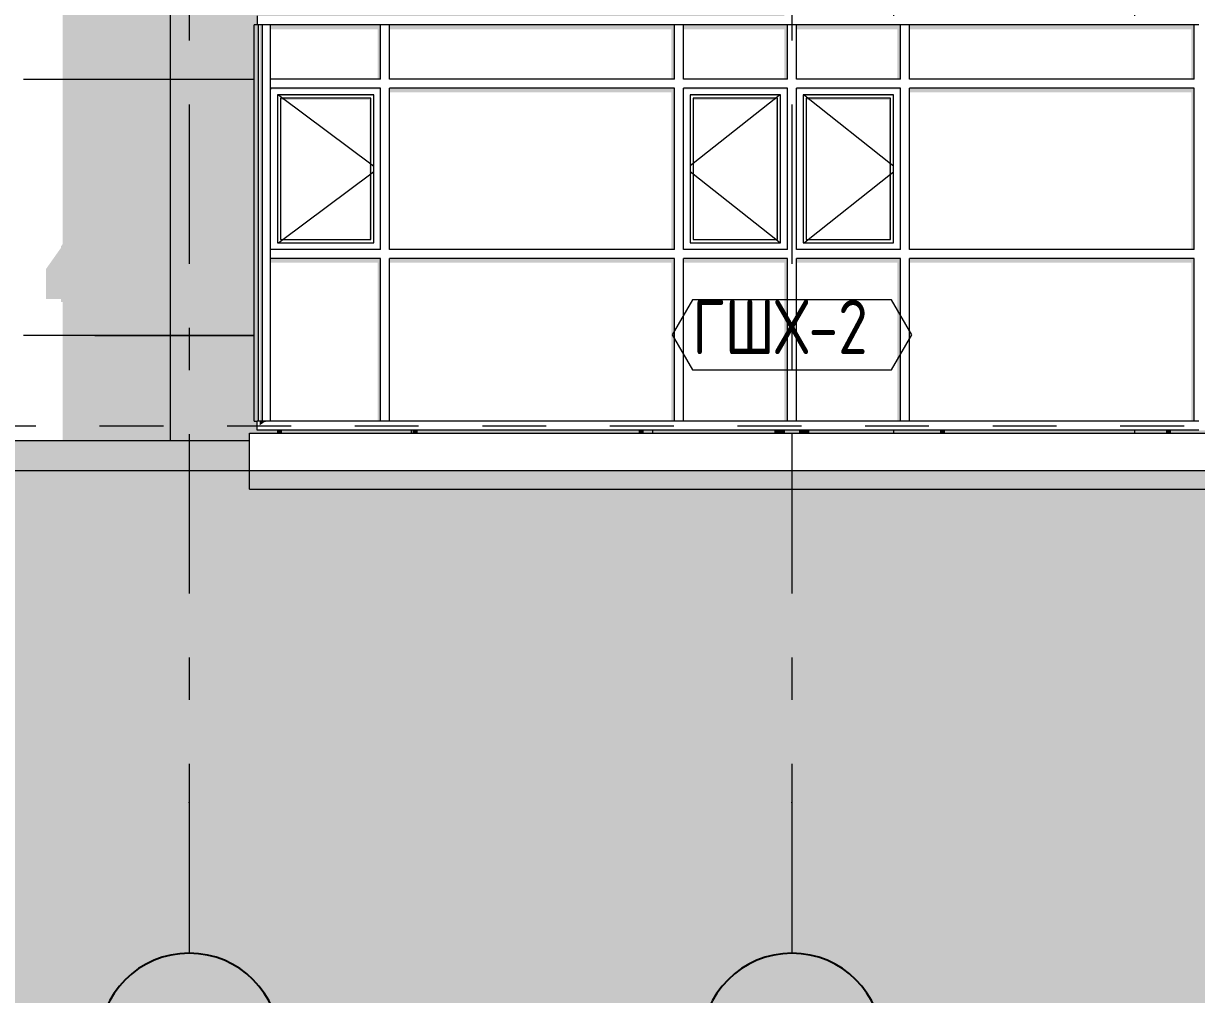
# Model space of a CAD drawing. Header units: millimetres. Extents: x 18162 to 7085488, y 72188 to 247925.
# Drawn here: x 4828340 to 4836125, y 79063 to 85506 of the extents above; entities that cross this region are included whole.
import ezdxf
from ezdxf.enums import TextEntityAlignment as Align

# ---------------------------------------------------------------- set-up
doc = ezdxf.new("R2010")
doc.units = ezdxf.units.MM
doc.header["$MEASUREMENT"] = 0
doc.linetypes.add('Dashed', pattern=[423.333333, 211.666667, -211.666667])
doc.linetypes.add('Double Dashed', pattern=[1093.611073, 529.166651, -211.666656, 141.111112, -211.666656])
for name, color, linetype in [('Drawing & Figure', 7, 'Continuous'), ('Finish - Wall', 7, 'Continuous'), ('Interior - Stair & Railing', 7, 'Continuous'), ('Structural - Bearing', 7, 'Continuous'), ('Structural - Grid', 7, 'Continuous')]:
    doc.layers.add(name, color=color, linetype=linetype)
doc.styles.add('GENERATED_STYLE_3', font='', dxfattribs={"width": 0.8})
doc.styles.get('GENERATED_STYLE_3').set_extended_font_data('ISOCPEUR MON')
doc.dimstyles.new('GENERATED_STYLE__15', dxfattribs={"dimtxt": 440.00001, "dimasz": 228, "dimexe": 0.18, "dimexo": 150, "dimgap": 0, "dimtad": 1, "dimdec": 0, "dimzin": 0, "dimdsep": 46, "dimtxsty": 'GENERATED_STYLE_3', "dimblk": 'ARROWHEAD_2', "dimblk1": 'ARROWHEAD_2', "dimblk2": 'ARROWHEAD_2', "dimcen": 0.09, "dimclrd": 13, "dimclre": 13, "dimclrt": 13, "dimadec": 0, "dimazin": 0, "dimtfac": 1, "dimtdec": 4, "dimtmove": 0, "dimatfit": 3, "dimfxl": 1, "dimtolj": 1, "dimtzin": 0, "dimarcsym": 0})

# ---------------------------------------------------------------- blocks, each defined once
blk = doc.blocks.new('*X2035', base_point=(4860813, 82836.7))
at = {"layer": 'Structural - Bearing', "color": 8, "linetype": 'Continuous', "lineweight": 13}
for p, q in [((4829313, 85736.7), (4829313, 83436.7)), ((4828339.5, 85136.7), (4828813, 85136.7)), ((4828813, 85136.7), (4829313, 85136.7)), ((4829313, 85136.7), (4829870, 85136.7)), ((4828813, 83436.7), (4828339.5, 83436.7)), ((4829313, 83436.7), (4828813, 83436.7)), ((4828813, 83436.7), (4829313, 83436.7)), ((4829313, 83436.7), (4829870, 83436.7)), ((4829313, 83436.7), (4829313, 82836.7)), ((4829870, 83436.7), (4829313, 83436.7)), ((4829313, 82836.7), (4829313, 82736.7))]:
    blk.add_line(p, q, dxfattribs=at)
blk = doc.blocks.new('*X2042', base_point=(4860813, 82836.7))
at = {"layer": 'Structural - Bearing', "color": 8, "linetype": 'Continuous', "lineweight": 13}
blk.add_line((4830913, 82806.7), (4830913, 82786.7), dxfattribs=at)
blk = doc.blocks.new('*X2044', base_point=(4860813, 82836.7))
at = {"layer": 'Structural - Bearing', "color": 8, "linetype": 'Continuous', "lineweight": 13}
blk.add_line((4832513, 82806.7), (4832513, 82786.7), dxfattribs=at)
blk = doc.blocks.new('*X2047', base_point=(4860813, 82836.7))
at = {"layer": 'Structural - Bearing', "color": 8, "linetype": 'Continuous', "lineweight": 13}
for p, q in [((4837313, 85736.7), (4837313, 83436.7)), ((4838913, 85736.7), (4838913, 85136.7)), ((4834113, 85586.7), (4834113, 85556.7)), ((4835713, 85586.7), (4835713, 85556.7)), ((4837009, 85136.7), (4837313, 85136.7)), ((4837313, 85136.7), (4837639.5, 85136.7)), ((4839239.5, 85136.7), (4840013, 85136.7)), ((4840013, 85136.7), (4840289.5, 85136.7)), ((4837313, 83436.7), (4837009, 83436.7)), ((4837009, 83436.7), (4837313, 83436.7)), ((4837313, 83436.7), (4837639.5, 83436.7)), ((4837313, 83436.7), (4837313, 82836.7)), ((4837639.5, 83436.7), (4837313, 83436.7)), ((4838913, 83436.7), (4840013, 83436.7)), ((4838913, 83436.7), (4838913, 82836.7)), ((4840013, 83436.7), (4839239.5, 83436.7)), ((4840289.5, 83436.7), (4840013, 83436.7)), ((4840013, 83436.7), (4840289.5, 83436.7)), ((4837313, 82836.7), (4837313, 82736.7)), ((4838913, 82836.7), (4838913, 82736.7))]:
    blk.add_line(p, q, dxfattribs=at)
blk = doc.blocks.new('*X2048', base_point=(4860813, 82836.7))
at = {"layer": 'Structural - Bearing', "color": 8, "linetype": 'Continuous', "lineweight": 13}
blk.add_line((4834113, 82806.7), (4834113, 82786.7), dxfattribs=at)
blk = doc.blocks.new('*X2049', base_point=(4860813, 82836.7))
at = {"layer": 'Structural - Bearing', "color": 8, "linetype": 'Continuous', "lineweight": 13}
blk.add_line((4835713, 82806.7), (4835713, 82786.7), dxfattribs=at)
blk = doc.blocks.new('*D2094', base_point=(4860813, 82836.7))
at = {"color": 12, "linetype": 'Continuous', "lineweight": 35}
for p, q in [((4844730.9, 133200.1), (4844430.9, 133373.3)), ((4844430.9, 82823.3), (4844730.9, 82650.1))]:
    blk.add_line(p, q, dxfattribs=at)
at = {"color": 13, "linetype": 'Continuous', "lineweight": 13}
for p, q in [((4844580.9, 133286.7), (4844580.9, 133433.4)), ((4844805.9, 133286.7), (4829939.5, 133286.7)), ((4844580.9, 82736.7), (4844580.9, 133286.7))]:
    blk.add_line(p, q, dxfattribs=at)
at = {"color": 13, "lineweight": 13, "insert": (4844708.4, 107335.5), "char_height": 440, "attachment_point": 7, "rotation": 90, "style": 'GENERATED_STYLE_3'}
blk.add_mtext('\\A1;{\\pql;\\fISOCPEUR MON|b0|i0|c0|p0;\\W0.800000;50,550}', dxfattribs=at)
blk = doc.blocks.new('ARROWHEAD_2')
at = {"color": 0, "linetype": 'Continuous', "lineweight": 0}
for p, q in [((-0.378, -0.655), (0.378, 0.655)), ((0, 0), (-1, 0))]:
    blk.add_line(p, q, dxfattribs=at)
blk = doc.blocks.new('Label_79_3', base_point=(4833439.5, 83206.7))
at = {"color": 13, "linetype": 'Continuous', "lineweight": 13, "flags": 128}
blk.add_lwpolyline([(4832644.4, 83440.9), (4832778.5, 83208.7), (4834100.6, 83208.7), (4834234.7, 83440.9), (4834100.6, 83673.2), (4832778.5, 83673.2)], close=True, dxfattribs=at)
at = {"color": 13, "lineweight": 13, "insert": (4832778.5, 83672.5), "char_height": 360, "attachment_point": 1, "style": 'GENERATED_STYLE_3'}
blk.add_mtext('\\A1;{\\pql;\\pt0,253000;\\fISOCPEUR MON|b0|i0|c0|p0;\\W0.800000;ГШХ-2\\fISOCPEUR MON|b0|i0|c0|p0;\\W0.800000;\\A1{\\H.66x;\\S^  ;}\\fISOCPEUR MON|b0|i0|c0|p0;\\W0.800000;\\fISOCPEUR MON|b0|i0|c0|p0;\\W0.800000;\\A1{\\H.66x;\\S^  ;}\\fISOCPEUR MON|b0|i0|c0|p0;\\W0.800000; \\fISOCPEUR MON|b0|i0|c0|p0;\\W0.800000;\\fISOCPEUR MON|b0|i0|c0|p0;\\W0.800000;\\fISOCPEUR MON|b0|i0|c0|p0;\\W0.800000;\\fISOCPEUR MON|b0|i0|c0|p0;\\W0.800000;\\fISOCPEUR MON|b0|i0|c0|p0;\\W0.800000;\\fISOCPEUR MON|b0|i0|c0|p0;\\W0.800000;\\fISOCPEUR MON|b0|i0|c0|p0;\\W0.800000;\\fISOCPEUR MON|b0|i0|c0|p0;\\W0.800000;\\fISOCPEUR MON|b0|i0|c0|p0;\\W0.800000;\\fISOCPEUR MON|b0|i0|c0|p0;\\W0.800000;\\fISOCPEUR MON|b0|i0|c0|p0;\\W0.800000;\\fISOCPEUR MON|b0|i0|c0|p0;\\W0.800000;\\fISOCPEUR MON|b0|i0|c0|p0;\\W0.800000;\\fISOCPEUR MON|b0|i0|c0|p0;\\W0.800000;\\fISOCPEUR MON|b0|i0|c0|p0;\\W0.800000;\\fISOCPEUR MON|b0|i0|c0|p0;\\W0.800000;\\fISOCPEUR MON|b0|i0|c0|p0;\\W0.800000;\\fISOCPEUR MON|b0|i0|c0|p0;\\W0.800000;\\fISOCPEUR MON|b0|i0|c0|p0;\\W0.800000;\\fISOCPEUR MON|b0|i0|c0|p0;\\W0.800000;\\fISOCPEUR MON|b0|i0|c0|p0;\\W0.800000;\\fISOCPEUR MON|b0|i0|c0|p0;\\W0.800000;\\fISOCPEUR MON|b0|i0|c0|p0;\\W0.800000;\\fISOCPEUR MON|b0|i0|c0|p0;\\W0.800000;\\fISOCPEUR MON|b0|i0|c0|p0;\\W0.800000;\\fISOCPEUR MON|b0|i0|c0|p0;\\W0.800000;\\fISOCPEUR MON|b0|i0|c0|p0;\\W0.800000;\\fISOCPEUR MON|b0|i0|c0|p0;\\W0.800000;\\fISOCPEUR MON|b0|i0|c0|p0;\\W0.800000;\\fISOCPEUR MON|b0|i0|c0|p0;\\W0.800000;\\fISOCPEUR MON|b0|i0|c0|p0;\\W0.800000;\\fISOCPEUR MON|b0|i0|c0|p0;\\W0.800000;\\fISOCPEUR MON|b0|i0|c0|p0;\\W0.800000;\\fISOCPEUR MON|b0|i0|c0|p0;\\W0.800000;\\fISOCPEUR MON|b0|i0|c0|p0;\\W0.800000;\\fISOCPEUR MON|b0|i0|c0|p0;\\W0.800000;\\fISOCPEUR MON|b0|i0|c0|p0;\\W0.800000;\\fISOCPEUR MON|b0|i0|c0|p0;\\W0.800000;\\fISOCPEUR MON|b0|i0|c0|p0;\\W0.800000;\\fISOCPEUR MON|b0|i0|c0|p0;\\W0.800000;\\fISOCPEUR MON|b0|i0|c0|p0;\\W0.800000;\\fISOCPEUR MON|b0|i0|c0|p0;\\W0.800000;\\fISOCPEUR MON|b0|i0|c0|p0;\\W0.800000;}', dxfattribs=at)
blk = doc.blocks.new('Standard grid marker[371]_3', base_point=(4829439.5, 142836.7))
at = {"layer": 'Structural - Grid', "color": 13, "linetype": 'Double Dashed', "lineweight": 13, "ltscale": 2}
for p, q in [((4829439.5, 141836.7), (4829439.5, 80336.7)), ((4829439.5, 80336.7), (4829439.5, 79336.7))]:
    blk.add_line(p, q, dxfattribs=at)
at = {"layer": 'Structural - Grid', "color": 13, "linetype": 'Continuous', "lineweight": 25, "flags": 128}
blk.add_lwpolyline([(4829439.5, 78136.7, 1), (4829439.5, 79336.7, 1)], format="xyb", close=True, dxfattribs=at)
at = {"layer": 'Structural - Grid', "color": 13, "linetype": 'Double Dashed', "lineweight": 13, "ltscale": 2}
blk.add_point((4829439.5, 80336.7), dxfattribs=at)
blk.add_point((4829439.5, 80336.7), dxfattribs=at)
at = {"layer": 'Structural - Grid', "color": 13, "lineweight": 13, "style": 'GENERATED_STYLE_3'}
blk.add_attdef('AC_MarkerText_1', text='', height=500, rotation=360, dxfattribs=at).set_placement((4829439.5, 78986.7), align=Align.TOP_CENTER)
blk = doc.blocks.new('Standard grid marker[372]_3', base_point=(4833439.5, 142836.7))
at = {"layer": 'Structural - Grid', "color": 13, "linetype": 'Double Dashed', "lineweight": 13, "ltscale": 2}
for p, q in [((4833439.5, 141836.7), (4833439.5, 80336.7)), ((4833439.5, 80336.7), (4833439.5, 79336.7))]:
    blk.add_line(p, q, dxfattribs=at)
at = {"layer": 'Structural - Grid', "color": 13, "linetype": 'Continuous', "lineweight": 25, "flags": 128}
blk.add_lwpolyline([(4833439.5, 78136.7, 1), (4833439.5, 79336.7, 1)], format="xyb", close=True, dxfattribs=at)
at = {"layer": 'Structural - Grid', "color": 13, "linetype": 'Double Dashed', "lineweight": 13, "ltscale": 2}
blk.add_point((4833439.5, 80336.7), dxfattribs=at)
blk.add_point((4833439.5, 80336.7), dxfattribs=at)
at = {"layer": 'Structural - Grid', "color": 13, "lineweight": 13, "style": 'GENERATED_STYLE_3'}
blk.add_attdef('AC_MarkerText_1', text='', height=500, rotation=360, dxfattribs=at).set_placement((4833439.5, 78986.7), align=Align.TOP_CENTER)

msp = doc.modelspace()

# ---------------------------------------------------------------- hatches: boundary and pattern name
at = {"layer": 'Drawing & Figure', "linetype": 'Continuous', "lineweight": 0}
msp.add_hatch(color=49, dxfattribs=at).paths.add_polyline_path([(4868351.6, 82536.7), (4787503.3, 82536.7), (4787503.3, 72524.1), (4868351.6, 72524.1)])
at = {"layer": 'Finish - Wall', "linetype": 'Continuous', "lineweight": 0}
for points in [[(4829870, 85106.7), (4829899.5, 85106.7), (4829899.5, 85496.7), (4829870, 85496.7)], [(4829907.1, 85106.7), (4829926.6, 85106.7), (4829926.6, 85496.7), (4829907.1, 85496.7)], [(4829979.5, 85468.4), (4830689.5, 85468.4), (4830689.5, 85136.7), (4830709.5, 85136.7), (4830709.5, 85496.7), (4829979.5, 85496.7)], [(4830769.5, 85468.4), (4832639.5, 85468.4), (4832639.5, 85136.7), (4832659.5, 85136.7), (4832659.5, 85496.7), (4830769.5, 85496.7)], [(4832719.5, 85496.7), (4832719.5, 85468.4), (4833389.5, 85468.4), (4833389.5, 85136.7), (4833409.5, 85136.7), (4833409.5, 85496.7)], [(4833469.5, 85496.7), (4833469.5, 85468.4), (4834139.5, 85468.4), (4834139.5, 85136.7), (4834159.5, 85136.7), (4834159.5, 85496.7)], [(4836109.5, 85496.7), (4834219.5, 85496.7), (4834219.5, 85468.4), (4836089.5, 85468.4), (4836089.5, 85136.7), (4836109.5, 85136.7)], [(4829870, 83976.7), (4829899.5, 83976.7), (4829899.5, 85106.7), (4829870, 85106.7)], [(4829907.1, 83976.7), (4829926.6, 83976.7), (4829926.6, 85106.7), (4829907.1, 85106.7)], [(4829986.6, 85069.6), (4829979.5, 85076.7), (4829979.5, 85069.6)], [(4829979.5, 85076.7), (4829986.6, 85069.6), (4830702.4, 85069.6), (4830709.5, 85076.7)], [(4830024.5, 85031.7), (4830024.5, 85024.6), (4830031.6, 85024.6)], [(4830024.5, 85031.7), (4830031.6, 85024.6), (4830657.4, 85024.6), (4830664.5, 85031.7)], [(4830664.5, 85031.7), (4830657.4, 85024.6), (4830659.5, 85024.6), (4830659.5, 84056.7), (4830664.5, 84051.7)], [(4830702.4, 85069.6), (4830704.5, 85069.6), (4830704.5, 84011.7), (4830709.5, 84006.7), (4830709.5, 85076.7)], [(4830769.5, 85076.7), (4830769.5, 85048.4), (4832639.5, 85048.4), (4832639.5, 84006.7), (4832659.5, 84006.7), (4832659.5, 85076.7)], [(4832726.6, 85069.6), (4832719.5, 85076.7), (4832719.5, 85069.6)], [(4833409.5, 85076.7), (4832719.5, 85076.7), (4832726.6, 85069.6), (4833402.4, 85069.6)], [(4832764.5, 85031.7), (4832764.5, 85024.6), (4832771.6, 85024.6)], [(4832764.5, 85031.7), (4832771.6, 85024.6), (4833357.4, 85024.6), (4833364.5, 85031.7)], [(4833364.5, 85031.7), (4833357.4, 85024.6), (4833359.5, 85024.6), (4833359.5, 84056.7), (4833364.5, 84051.7)], [(4833402.4, 85069.6), (4833404.5, 85069.6), (4833404.5, 84011.7), (4833409.5, 84006.7), (4833409.5, 85076.7)], [(4833476.6, 85069.6), (4833469.5, 85076.7), (4833469.5, 85069.6)], [(4833469.5, 85076.7), (4833476.6, 85069.6), (4834152.4, 85069.6), (4834159.5, 85076.7)], [(4833514.5, 85031.7), (4833514.5, 85024.6), (4833521.6, 85024.6)], [(4834114.5, 85031.7), (4833514.5, 85031.7), (4833521.6, 85024.6), (4834107.4, 85024.6)], [(4834114.5, 85031.7), (4834107.4, 85024.6), (4834109.5, 85024.6), (4834109.5, 84056.7), (4834114.5, 84051.7)], [(4834159.5, 85076.7), (4834152.4, 85069.6), (4834154.5, 85069.6), (4834154.5, 84011.7), (4834159.5, 84006.7)], [(4836109.5, 85076.7), (4834219.5, 85076.7), (4834219.5, 85048.4), (4836089.5, 85048.4), (4836089.5, 84006.7), (4836109.5, 84006.7)], [(4830644.5, 85011.7), (4830044.5, 85011.7), (4830044.5, 84997.5), (4830634.5, 84997.5), (4830634.5, 84071.7), (4830644.5, 84071.7)], [(4833344.5, 85011.7), (4832784.5, 85011.7), (4832784.5, 84997.5), (4833334.5, 84997.5), (4833334.5, 84071.7), (4833344.5, 84071.7)], [(4834094.5, 85011.7), (4833534.5, 85011.7), (4833534.5, 84997.5), (4834084.5, 84997.5), (4834084.5, 84071.7), (4834094.5, 84071.7)], [(4830659.5, 84051.7), (4830664.5, 84051.7), (4830659.5, 84056.7)], [(4830704.5, 84006.7), (4830709.5, 84006.7), (4830704.5, 84011.7)], [(4833359.5, 84051.7), (4833364.5, 84051.7), (4833359.5, 84056.7)], [(4833404.5, 84006.7), (4833409.5, 84006.7), (4833404.5, 84011.7)], [(4834109.5, 84051.7), (4834114.5, 84051.7), (4834109.5, 84056.7)], [(4834159.5, 84006.7), (4834154.5, 84011.7), (4834154.5, 84006.7)], [(4829870, 83976.7), (4829870, 82866.7), (4829899.5, 82866.7), (4829899.5, 83976.7)], [(4829907.1, 83976.7), (4829907.1, 82866.7), (4829926.6, 82866.7), (4829926.6, 83976.7)], [(4829979.5, 83918.4), (4830689.5, 83918.4), (4830689.5, 82866.7), (4830709.5, 82866.7), (4830709.5, 83946.7), (4829979.5, 83946.7)], [(4830769.5, 83918.4), (4832639.5, 83918.4), (4832639.5, 82866.7), (4832659.5, 82866.7), (4832659.5, 83946.7), (4830769.5, 83946.7)], [(4832719.5, 83946.7), (4832719.5, 83918.4), (4833389.5, 83918.4), (4833389.5, 82866.7), (4833409.5, 82866.7), (4833409.5, 83946.7)], [(4833469.5, 83946.7), (4833469.5, 83918.4), (4834139.5, 83918.4), (4834139.5, 82866.7), (4834159.5, 82866.7), (4834159.5, 83946.7)], [(4834219.5, 83946.7), (4834219.5, 83918.4), (4836089.5, 83918.4), (4836089.5, 82866.7), (4836109.5, 82866.7), (4836109.5, 83946.7)], [(4829907.1, 82839.1), (4829939.5, 82862), (4829939.5, 82866.7), (4829907.1, 82866.7)], [(4829946.1, 82866.7), (4829939.5, 82866.7), (4829939.5, 82862)]]:
    msp.add_hatch(color=49, dxfattribs=at).paths.add_polyline_path(points)
at = {"layer": 'Interior - Stair & Railing', "linetype": 'Continuous', "lineweight": 0}
for points in [[(4830027.7, 82806.7), (4830027.5, 82806.7), (4830027.5, 82786.7), (4830027.7, 82786.7)], [(4830027.7, 82806.7), (4830027.7, 82786.7), (4830028.2, 82786.7), (4830028.2, 82806.7)], [(4830029.1, 82806.7), (4830028.2, 82806.7), (4830028.2, 82786.7), (4830029.1, 82786.7)], [(4830030.3, 82806.7), (4830029.1, 82806.7), (4830029.1, 82786.7), (4830030.3, 82786.7)], [(4830030.3, 82806.7), (4830030.3, 82786.7), (4830031.8, 82786.7), (4830031.8, 82806.7)], [(4830033.5, 82806.7), (4830031.8, 82806.7), (4830031.8, 82786.7), (4830033.5, 82786.7)], [(4830035.4, 82806.7), (4830033.5, 82806.7), (4830033.5, 82786.7), (4830035.4, 82786.7)], [(4830037.4, 82806.7), (4830035.4, 82806.7), (4830035.4, 82786.7), (4830037.4, 82786.7)], [(4830039.5, 82806.7), (4830037.4, 82806.7), (4830037.4, 82786.7), (4830039.5, 82786.7)], [(4830041.6, 82806.7), (4830039.5, 82806.7), (4830039.5, 82786.7), (4830041.6, 82786.7)], [(4830043.6, 82806.7), (4830041.6, 82806.7), (4830041.6, 82786.7), (4830043.6, 82786.7)], [(4830045.5, 82806.7), (4830043.6, 82806.7), (4830043.6, 82786.7), (4830045.5, 82786.7)], [(4830047.2, 82806.7), (4830045.5, 82806.7), (4830045.5, 82786.7), (4830047.2, 82786.7)], [(4830047.2, 82806.7), (4830047.2, 82786.7), (4830048.7, 82786.7), (4830048.7, 82806.7)], [(4830049.9, 82806.7), (4830048.7, 82806.7), (4830048.7, 82786.7), (4830049.9, 82786.7)], [(4830050.8, 82806.7), (4830049.9, 82806.7), (4830049.9, 82786.7), (4830050.8, 82786.7)], [(4830050.8, 82806.7), (4830050.8, 82786.7), (4830051.3, 82786.7), (4830051.3, 82806.7)], [(4830051.5, 82806.7), (4830051.3, 82806.7), (4830051.3, 82786.7), (4830051.5, 82786.7)], [(4830927.5, 82786.7), (4830927.7, 82786.7), (4830927.7, 82806.7), (4830927.5, 82806.7)], [(4830927.7, 82806.7), (4830927.7, 82786.7), (4830928.2, 82786.7), (4830928.2, 82806.7)], [(4830929.1, 82806.7), (4830928.2, 82806.7), (4830928.2, 82786.7), (4830929.1, 82786.7)], [(4830930.3, 82806.7), (4830929.1, 82806.7), (4830929.1, 82786.7), (4830930.3, 82786.7)], [(4830930.3, 82806.7), (4830930.3, 82786.7), (4830931.8, 82786.7), (4830931.8, 82806.7)], [(4830933.5, 82806.7), (4830931.8, 82806.7), (4830931.8, 82786.7), (4830933.5, 82786.7)], [(4830933.5, 82806.7), (4830933.5, 82786.7), (4830935.4, 82786.7), (4830935.4, 82806.7)], [(4830937.4, 82806.7), (4830935.4, 82806.7), (4830935.4, 82786.7), (4830937.4, 82786.7)], [(4830937.4, 82806.7), (4830937.4, 82786.7), (4830939.5, 82786.7), (4830939.5, 82806.7)], [(4830941.6, 82806.7), (4830939.5, 82806.7), (4830939.5, 82786.7), (4830941.6, 82786.7)], [(4830943.6, 82806.7), (4830941.6, 82806.7), (4830941.6, 82786.7), (4830943.6, 82786.7)], [(4830945.5, 82806.7), (4830943.6, 82806.7), (4830943.6, 82786.7), (4830945.5, 82786.7)], [(4830947.2, 82806.7), (4830945.5, 82806.7), (4830945.5, 82786.7), (4830947.2, 82786.7)], [(4830947.2, 82786.7), (4830948.7, 82786.7), (4830948.7, 82806.7), (4830947.2, 82806.7)], [(4830949.9, 82806.7), (4830948.7, 82806.7), (4830948.7, 82786.7), (4830949.9, 82786.7)], [(4830950.8, 82806.7), (4830949.9, 82806.7), (4830949.9, 82786.7), (4830950.8, 82786.7)], [(4830950.8, 82806.7), (4830950.8, 82786.7), (4830951.3, 82786.7), (4830951.3, 82806.7)], [(4830951.5, 82806.7), (4830951.3, 82806.7), (4830951.3, 82786.7), (4830951.5, 82786.7)], [(4832427.7, 82806.7), (4832427.5, 82806.7), (4832427.5, 82786.7), (4832427.7, 82786.7)], [(4832427.7, 82806.7), (4832427.7, 82786.7), (4832428.2, 82786.7), (4832428.2, 82806.7)], [(4832429.1, 82806.7), (4832428.2, 82806.7), (4832428.2, 82786.7), (4832429.1, 82786.7)], [(4832430.3, 82806.7), (4832429.1, 82806.7), (4832429.1, 82786.7), (4832430.3, 82786.7)], [(4832430.3, 82806.7), (4832430.3, 82786.7), (4832431.8, 82786.7), (4832431.8, 82806.7)], [(4832433.5, 82806.7), (4832431.8, 82806.7), (4832431.8, 82786.7), (4832433.5, 82786.7)], [(4832435.4, 82806.7), (4832433.5, 82806.7), (4832433.5, 82786.7), (4832435.4, 82786.7)], [(4832437.4, 82806.7), (4832435.4, 82806.7), (4832435.4, 82786.7), (4832437.4, 82786.7)], [(4832439.5, 82806.7), (4832437.4, 82806.7), (4832437.4, 82786.7), (4832439.5, 82786.7)], [(4832441.6, 82806.7), (4832439.5, 82806.7), (4832439.5, 82786.7), (4832441.6, 82786.7)], [(4832443.6, 82806.7), (4832441.6, 82806.7), (4832441.6, 82786.7), (4832443.6, 82786.7)], [(4832445.5, 82806.7), (4832443.6, 82806.7), (4832443.6, 82786.7), (4832445.5, 82786.7)], [(4832447.2, 82806.7), (4832445.5, 82806.7), (4832445.5, 82786.7), (4832447.2, 82786.7)], [(4832447.2, 82806.7), (4832447.2, 82786.7), (4832448.7, 82786.7), (4832448.7, 82806.7)], [(4832449.9, 82806.7), (4832448.7, 82806.7), (4832448.7, 82786.7), (4832449.9, 82786.7)], [(4832450.8, 82806.7), (4832449.9, 82806.7), (4832449.9, 82786.7), (4832450.8, 82786.7)], [(4832450.8, 82806.7), (4832450.8, 82786.7), (4832451.3, 82786.7), (4832451.3, 82806.7)], [(4832451.5, 82806.7), (4832451.3, 82806.7), (4832451.3, 82786.7), (4832451.5, 82786.7)], [(4833327.7, 82806.7), (4833327.5, 82806.7), (4833327.5, 82786.7), (4833327.7, 82786.7)], [(4833327.7, 82806.7), (4833327.7, 82786.7), (4833328.2, 82786.7), (4833328.2, 82806.7)], [(4833329.1, 82806.7), (4833328.2, 82806.7), (4833328.2, 82786.7), (4833329.1, 82786.7)], [(4833330.3, 82806.7), (4833329.1, 82806.7), (4833329.1, 82786.7), (4833330.3, 82786.7)], [(4833330.3, 82806.7), (4833330.3, 82786.7), (4833331.8, 82786.7), (4833331.8, 82806.7)], [(4833333.5, 82806.7), (4833331.8, 82806.7), (4833331.8, 82786.7), (4833333.5, 82786.7)], [(4833335.4, 82806.7), (4833333.5, 82806.7), (4833333.5, 82786.7), (4833335.4, 82786.7)], [(4833337.4, 82806.7), (4833335.4, 82806.7), (4833335.4, 82786.7), (4833337.4, 82786.7)], [(4833339.5, 82806.7), (4833337.4, 82806.7), (4833337.4, 82786.7), (4833339.5, 82786.7)], [(4833339.5, 82806.7), (4833339.5, 82786.7), (4833341.6, 82786.7), (4833341.6, 82806.7)], [(4833343.6, 82806.7), (4833341.6, 82806.7), (4833341.6, 82786.7), (4833343.6, 82786.7)], [(4833345.5, 82806.7), (4833343.6, 82806.7), (4833343.6, 82786.7), (4833345.5, 82786.7)], [(4833347.2, 82806.7), (4833345.5, 82806.7), (4833345.5, 82786.7), (4833347.2, 82786.7)], [(4833347.2, 82806.7), (4833347.2, 82786.7), (4833348.7, 82786.7), (4833348.7, 82806.7)], [(4833349.9, 82806.7), (4833348.7, 82806.7), (4833348.7, 82786.7), (4833349.9, 82786.7)], [(4833350.8, 82806.7), (4833349.9, 82806.7), (4833349.9, 82786.7), (4833350.8, 82786.7)], [(4833350.8, 82806.7), (4833350.8, 82786.7), (4833351.3, 82786.7), (4833351.3, 82806.7)], [(4833351.5, 82806.7), (4833351.3, 82806.7), (4833351.3, 82786.7), (4833351.5, 82786.7)], [(4833527.7, 82806.7), (4833527.5, 82806.7), (4833527.5, 82786.7), (4833527.7, 82786.7)], [(4833527.7, 82806.7), (4833527.7, 82786.7), (4833528.2, 82786.7), (4833528.2, 82806.7)], [(4833529.1, 82806.7), (4833528.2, 82806.7), (4833528.2, 82786.7), (4833529.1, 82786.7)], [(4833530.3, 82806.7), (4833529.1, 82806.7), (4833529.1, 82786.7), (4833530.3, 82786.7)], [(4833530.3, 82806.7), (4833530.3, 82786.7), (4833531.8, 82786.7), (4833531.8, 82806.7)], [(4833533.5, 82806.7), (4833531.8, 82806.7), (4833531.8, 82786.7), (4833533.5, 82786.7)], [(4833535.4, 82806.7), (4833533.5, 82806.7), (4833533.5, 82786.7), (4833535.4, 82786.7)], [(4833537.4, 82806.7), (4833535.4, 82806.7), (4833535.4, 82786.7), (4833537.4, 82786.7)], [(4833539.5, 82806.7), (4833537.4, 82806.7), (4833537.4, 82786.7), (4833539.5, 82786.7)], [(4833541.6, 82806.7), (4833539.5, 82806.7), (4833539.5, 82786.7), (4833541.6, 82786.7)], [(4833543.6, 82806.7), (4833541.6, 82806.7), (4833541.6, 82786.7), (4833543.6, 82786.7)], [(4833545.5, 82806.7), (4833543.6, 82806.7), (4833543.6, 82786.7), (4833545.5, 82786.7)], [(4833547.2, 82806.7), (4833545.5, 82806.7), (4833545.5, 82786.7), (4833547.2, 82786.7)], [(4833547.2, 82806.7), (4833547.2, 82786.7), (4833548.7, 82786.7), (4833548.7, 82806.7)], [(4833549.9, 82806.7), (4833548.7, 82806.7), (4833548.7, 82786.7), (4833549.9, 82786.7)], [(4833550.8, 82806.7), (4833549.9, 82806.7), (4833549.9, 82786.7), (4833550.8, 82786.7)], [(4833550.8, 82806.7), (4833550.8, 82786.7), (4833551.3, 82786.7), (4833551.3, 82806.7)], [(4833551.5, 82806.7), (4833551.3, 82806.7), (4833551.3, 82786.7), (4833551.5, 82786.7)], [(4834427.7, 82806.7), (4834427.5, 82806.7), (4834427.5, 82786.7), (4834427.7, 82786.7)], [(4834427.7, 82806.7), (4834427.7, 82786.7), (4834428.2, 82786.7), (4834428.2, 82806.7)], [(4834429.1, 82806.7), (4834428.2, 82806.7), (4834428.2, 82786.7), (4834429.1, 82786.7)], [(4834430.3, 82806.7), (4834429.1, 82806.7), (4834429.1, 82786.7), (4834430.3, 82786.7)], [(4834430.3, 82806.7), (4834430.3, 82786.7), (4834431.8, 82786.7), (4834431.8, 82806.7)], [(4834433.5, 82806.7), (4834431.8, 82806.7), (4834431.8, 82786.7), (4834433.5, 82786.7)], [(4834435.4, 82806.7), (4834433.5, 82806.7), (4834433.5, 82786.7), (4834435.4, 82786.7)], [(4834437.4, 82806.7), (4834435.4, 82806.7), (4834435.4, 82786.7), (4834437.4, 82786.7)], [(4834439.5, 82806.7), (4834437.4, 82806.7), (4834437.4, 82786.7), (4834439.5, 82786.7)], [(4834441.6, 82806.7), (4834439.5, 82806.7), (4834439.5, 82786.7), (4834441.6, 82786.7)], [(4834443.6, 82806.7), (4834441.6, 82806.7), (4834441.6, 82786.7), (4834443.6, 82786.7)], [(4834445.5, 82806.7), (4834443.6, 82806.7), (4834443.6, 82786.7), (4834445.5, 82786.7)], [(4834447.2, 82806.7), (4834445.5, 82806.7), (4834445.5, 82786.7), (4834447.2, 82786.7)], [(4834447.2, 82806.7), (4834447.2, 82786.7), (4834448.7, 82786.7), (4834448.7, 82806.7)], [(4834449.9, 82806.7), (4834448.7, 82806.7), (4834448.7, 82786.7), (4834449.9, 82786.7)], [(4834450.8, 82806.7), (4834449.9, 82806.7), (4834449.9, 82786.7), (4834450.8, 82786.7)], [(4834450.8, 82806.7), (4834450.8, 82786.7), (4834451.3, 82786.7), (4834451.3, 82806.7)], [(4834451.5, 82806.7), (4834451.3, 82806.7), (4834451.3, 82786.7), (4834451.5, 82786.7)], [(4835927.7, 82806.7), (4835927.5, 82806.7), (4835927.5, 82786.7), (4835927.7, 82786.7)], [(4835927.7, 82806.7), (4835927.7, 82786.7), (4835928.2, 82786.7), (4835928.2, 82806.7)], [(4835929.1, 82806.7), (4835928.2, 82806.7), (4835928.2, 82786.7), (4835929.1, 82786.7)], [(4835930.3, 82806.7), (4835929.1, 82806.7), (4835929.1, 82786.7), (4835930.3, 82786.7)], [(4835930.3, 82786.7), (4835931.8, 82786.7), (4835931.8, 82806.7), (4835930.3, 82806.7)], [(4835933.5, 82806.7), (4835931.8, 82806.7), (4835931.8, 82786.7), (4835933.5, 82786.7)], [(4835935.4, 82806.7), (4835933.5, 82806.7), (4835933.5, 82786.7), (4835935.4, 82786.7)], [(4835937.4, 82806.7), (4835935.4, 82806.7), (4835935.4, 82786.7), (4835937.4, 82786.7)], [(4835939.5, 82806.7), (4835937.4, 82806.7), (4835937.4, 82786.7), (4835939.5, 82786.7)], [(4835941.6, 82806.7), (4835939.5, 82806.7), (4835939.5, 82786.7), (4835941.6, 82786.7)], [(4835943.6, 82806.7), (4835941.6, 82806.7), (4835941.6, 82786.7), (4835943.6, 82786.7)], [(4835945.5, 82806.7), (4835943.6, 82806.7), (4835943.6, 82786.7), (4835945.5, 82786.7)], [(4835947.2, 82806.7), (4835945.5, 82806.7), (4835945.5, 82786.7), (4835947.2, 82786.7)], [(4835947.2, 82806.7), (4835947.2, 82786.7), (4835948.7, 82786.7), (4835948.7, 82806.7)], [(4835949.9, 82806.7), (4835948.7, 82806.7), (4835948.7, 82786.7), (4835949.9, 82786.7)], [(4835950.8, 82806.7), (4835949.9, 82806.7), (4835949.9, 82786.7), (4835950.8, 82786.7)], [(4835950.8, 82806.7), (4835950.8, 82786.7), (4835951.3, 82786.7), (4835951.3, 82806.7)], [(4835951.5, 82806.7), (4835951.3, 82806.7), (4835951.3, 82786.7), (4835951.5, 82786.7)]]:
    msp.add_hatch(color=49, dxfattribs=at).paths.add_polyline_path(points)
at = {"layer": 'Structural - Bearing', "linetype": 'Continuous', "lineweight": 0}
for points in [[(4828489.5, 83677.5), (4828589.5, 83677.5), (4828589.5, 83658.2), (4828599.5, 83658.2), (4828599.5, 82736.7), (4829839.5, 82736.7), (4829839.5, 82786.7), (4830027.5, 82786.7), (4830027.5, 82806.7), (4829889.5, 82806.7), (4829889.5, 82866.7), (4829870, 82866.7), (4829870, 85496.7), (4829889.5, 85496.7), (4829889.5, 85556.7), (4833389.5, 85556.7), (4833389.5, 85586.7), (4829839.5, 85586.7), (4829839.5, 85736.7), (4828599.5, 85736.7), (4828599.5, 84042.3), (4828589.5, 84028.2), (4828589.5, 84018.9), (4828489.5, 83877.5)], [(4830051.5, 82786.7), (4830927.5, 82786.7), (4830927.5, 82806.7), (4830051.5, 82806.7)], [(4830951.5, 82786.7), (4832427.5, 82786.7), (4832427.5, 82806.7), (4830951.5, 82806.7)], [(4833327.5, 82806.7), (4832451.5, 82806.7), (4832451.5, 82786.7), (4833327.5, 82786.7)], [(4833351.5, 82806.7), (4833351.5, 82786.7), (4833389.5, 82786.7), (4833389.5, 82806.7)], [(4833489.5, 82806.7), (4833389.5, 82806.7), (4833389.5, 82786.7), (4833489.5, 82786.7)], [(4833489.5, 82806.7), (4833489.5, 82786.7), (4833527.5, 82786.7), (4833527.5, 82806.7)], [(4833551.5, 82806.7), (4833551.5, 82786.7), (4834427.5, 82786.7), (4834427.5, 82806.7)], [(4834451.5, 82786.7), (4835927.5, 82786.7), (4835927.5, 82806.7), (4834451.5, 82806.7)], [(4835951.5, 82806.7), (4835951.5, 82786.7), (4836827.5, 82786.7), (4836827.5, 82806.7)], [(4822539.5, 82524.6), (4826541.8, 82524.6), (4826736.6, 82524.6), (4827141.8, 82524.6), (4828449.5, 82524.6), (4828449.5, 80830.2), (4828439.5, 80816.1), (4828439.5, 80806.8), (4828339.5, 80665.4), (4828339.5, 80295.4), (4835539.5, 80295.4), (4837039.5, 82416.7), (4829839.5, 82416.7), (4829839.5, 82736.7), (4822539.5, 82736.7)]]:
    msp.add_hatch(color=49, dxfattribs=at).paths.add_polyline_path(points)
at = {"layer": 'Structural - Bearing', "linetype": 'Continuous', "lineweight": 9}
h = msp.add_hatch(dxfattribs=at)
h.set_pattern_fill('Grid_100x100_0003', style=0, pattern_type=2)
h.set_pattern_definition([(180, (4860813, 82836.7), (0, 1000), []), (90, (4860813, 82836.7), (1000, 0), [])])
h.paths.add_polyline_path([(4833489.5, 82806.7), (4833389.5, 82806.7), (4833389.5, 82786.7), (4833489.5, 82786.7)])

# ---------------------------------------------------------------- linework, layer by layer
at = {"color": 8, "linetype": 'Dashed', "lineweight": 13, "ltscale": 2}
msp.add_line((4805138.5, 82836.7), (4846132, 82836.7), dxfattribs=at)
at = {"layer": 'Drawing & Figure', "color": 7, "linetype": 'Continuous', "lineweight": 13, "flags": 128}
msp.add_lwpolyline([(4868351.6, 82536.7), (4787503.3, 82536.7), (4787503.3, 72524.1), (4868351.6, 72524.1)], close=True, dxfattribs=at)
at = {"layer": 'Finish - Wall', "color": 7, "linetype": 'Continuous', "lineweight": 9}
for p, q in [((4829889.5, 85496.7), (4829870, 85496.7)), ((4829870, 85106.7), (4829870, 85496.7)), ((4829889.5, 85556.7), (4829889.5, 85496.7)), ((4829899.5, 85496.7), (4829889.5, 85496.7)), ((4829907.1, 85496.7), (4829899.5, 85496.7)), ((4829899.5, 85106.7), (4829899.5, 85496.7)), ((4829926.6, 85496.7), (4829907.1, 85496.7)), ((4829946.1, 85496.7), (4829926.6, 85496.7)), ((4829926.6, 85106.7), (4829926.6, 85496.7)), ((4829979.5, 85496.7), (4829946.1, 85496.7)), ((4830709.5, 85496.7), (4829979.5, 85496.7)), ((4829979.5, 85136.7), (4829979.5, 85496.7)), ((4830739.5, 85496.7), (4830709.5, 85496.7)), ((4830709.5, 85136.7), (4830709.5, 85496.7)), ((4830769.5, 85496.7), (4830739.5, 85496.7)), ((4832659.5, 85496.7), (4830769.5, 85496.7)), ((4830769.5, 85136.7), (4830769.5, 85496.7)), ((4832689.5, 85496.7), (4832659.5, 85496.7)), ((4832659.5, 85136.7), (4832659.5, 85496.7)), ((4832719.5, 85496.7), (4832689.5, 85496.7)), ((4833409.5, 85496.7), (4832719.5, 85496.7)), ((4832719.5, 85136.7), (4832719.5, 85496.7)), ((4833439.5, 85496.7), (4833409.5, 85496.7)), ((4833409.5, 85136.7), (4833409.5, 85496.7)), ((4833469.5, 85496.7), (4833439.5, 85496.7)), ((4834159.5, 85496.7), (4833469.5, 85496.7)), ((4833469.5, 85136.7), (4833469.5, 85496.7)), ((4834189.5, 85496.7), (4834159.5, 85496.7)), ((4834159.5, 85136.7), (4834159.5, 85496.7)), ((4834219.5, 85496.7), (4834189.5, 85496.7)), ((4836109.5, 85496.7), (4834219.5, 85496.7)), ((4834219.5, 85136.7), (4834219.5, 85496.7)), ((4836139.5, 85496.7), (4836109.5, 85496.7)), ((4836109.5, 85136.7), (4836109.5, 85496.7)), ((4829870, 83976.7), (4829870, 85106.7)), ((4829899.5, 83976.7), (4829899.5, 85106.7)), ((4829926.6, 83976.7), (4829926.6, 85106.7)), ((4830709.5, 85136.7), (4829979.5, 85136.7)), ((4829979.5, 85106.7), (4829979.5, 85136.7)), ((4829979.5, 85076.7), (4829979.5, 85106.7)), ((4832659.5, 85136.7), (4830769.5, 85136.7)), ((4833409.5, 85136.7), (4832719.5, 85136.7)), ((4834159.5, 85136.7), (4833469.5, 85136.7)), ((4836109.5, 85136.7), (4834219.5, 85136.7)), ((4829979.5, 84006.7), (4829979.5, 85076.7)), ((4830709.5, 85076.7), (4829979.5, 85076.7)), ((4830024.5, 85031.7), (4830024.5, 84051.7)), ((4830664.5, 85031.7), (4830024.5, 85031.7)), ((4830033, 85031.7), (4830059.8, 85011.7)), ((4830664.5, 84051.7), (4830664.5, 85031.7)), ((4830709.5, 84006.7), (4830709.5, 85076.7)), ((4830769.5, 84006.7), (4830769.5, 85076.7)), ((4832659.5, 85076.7), (4830769.5, 85076.7)), ((4832659.5, 84006.7), (4832659.5, 85076.7)), ((4832719.5, 84006.7), (4832719.5, 85076.7)), ((4833409.5, 85076.7), (4832719.5, 85076.7)), ((4832764.5, 85031.7), (4832764.5, 84051.7)), ((4833364.5, 85031.7), (4832764.5, 85031.7)), ((4833358, 85031.7), (4833332.7, 85011.7)), ((4833364.5, 84051.7), (4833364.5, 85031.7)), ((4833409.5, 84006.7), (4833409.5, 85076.7)), ((4833469.5, 84006.7), (4833469.5, 85076.7)), ((4834159.5, 85076.7), (4833469.5, 85076.7)), ((4833514.5, 85031.7), (4833514.5, 84051.7)), ((4834114.5, 85031.7), (4833514.5, 85031.7)), ((4833521.1, 85031.7), (4833546.3, 85011.7)), ((4834114.5, 84051.7), (4834114.5, 85031.7)), ((4834159.5, 84006.7), (4834159.5, 85076.7)), ((4834219.5, 84006.7), (4834219.5, 85076.7)), ((4836109.5, 85076.7), (4834219.5, 85076.7)), ((4836109.5, 84006.7), (4836109.5, 85076.7)), ((4830644.5, 85011.7), (4830044.5, 85011.7)), ((4830044.5, 85011.7), (4830044.5, 84071.7)), ((4830059.8, 85011.7), (4830644.5, 84575.3)), ((4830644.5, 84071.7), (4830644.5, 85011.7)), ((4833344.5, 85011.7), (4832784.5, 85011.7)), ((4833332.7, 85011.7), (4832784.5, 84577.3)), ((4832784.5, 85011.7), (4832784.5, 84071.7)), ((4833344.5, 84071.7), (4833344.5, 85011.7)), ((4834094.5, 85011.7), (4833534.5, 85011.7)), ((4833534.5, 85011.7), (4833534.5, 84071.7)), ((4833546.3, 85011.7), (4834094.5, 84577.3)), ((4834094.5, 84071.7), (4834094.5, 85011.7)), ((4830644.5, 84575.3), (4830664.5, 84560.3)), ((4832784.5, 84577.3), (4832764.5, 84561.5)), ((4834094.5, 84577.3), (4834114.5, 84561.5)), ((4830059.8, 84071.7), (4830644.5, 84508.1)), ((4830644.5, 84508.1), (4830664.5, 84523)), ((4832784.5, 84506), (4832764.5, 84521.9)), ((4833332.7, 84071.7), (4832784.5, 84506)), ((4833546.3, 84071.7), (4834094.5, 84506)), ((4834094.5, 84506), (4834114.5, 84521.9)), ((4830709.5, 84006.7), (4829979.5, 84006.7)), ((4829979.5, 83976.7), (4829979.5, 84006.7)), ((4830024.5, 84051.7), (4830664.5, 84051.7)), ((4830033, 84051.7), (4830059.8, 84071.7)), ((4830044.5, 84071.7), (4830644.5, 84071.7)), ((4832659.5, 84006.7), (4830769.5, 84006.7)), ((4833409.5, 84006.7), (4832719.5, 84006.7)), ((4832764.5, 84051.7), (4833364.5, 84051.7)), ((4832784.5, 84071.7), (4833344.5, 84071.7)), ((4833358, 84051.7), (4833332.7, 84071.7)), ((4834159.5, 84006.7), (4833469.5, 84006.7)), ((4833514.5, 84051.7), (4834114.5, 84051.7)), ((4833521.1, 84051.7), (4833546.3, 84071.7)), ((4833534.5, 84071.7), (4834094.5, 84071.7)), ((4836109.5, 84006.7), (4834219.5, 84006.7)), ((4829870, 82866.7), (4829870, 83976.7)), ((4829899.5, 82866.7), (4829899.5, 83976.7)), ((4829926.6, 82866.7), (4829926.6, 83976.7)), ((4829979.5, 83946.7), (4829979.5, 83976.7)), ((4829979.5, 82866.7), (4829979.5, 83946.7)), ((4830709.5, 83946.7), (4829979.5, 83946.7)), ((4830709.5, 82866.7), (4830709.5, 83946.7)), ((4830769.5, 82866.7), (4830769.5, 83946.7)), ((4832659.5, 83946.7), (4830769.5, 83946.7)), ((4832659.5, 82866.7), (4832659.5, 83946.7)), ((4832719.5, 82866.7), (4832719.5, 83946.7)), ((4833409.5, 83946.7), (4832719.5, 83946.7)), ((4833409.5, 82866.7), (4833409.5, 83946.7)), ((4833469.5, 82866.7), (4833469.5, 83946.7)), ((4834159.5, 83946.7), (4833469.5, 83946.7)), ((4834159.5, 82866.7), (4834159.5, 83946.7)), ((4834219.5, 82866.7), (4834219.5, 83946.7)), ((4836109.5, 83946.7), (4834219.5, 83946.7)), ((4836109.5, 82866.7), (4836109.5, 83946.7)), ((4829870, 82866.7), (4829889.5, 82866.7)), ((4829889.5, 82806.7), (4829889.5, 82866.7)), ((4829899.5, 82866.7), (4829889.5, 82866.7)), ((4829939.5, 82866.7), (4829899.5, 82866.7)), ((4829907.1, 82866.7), (4829926.6, 82866.7)), ((4829926.6, 82866.7), (4829946.1, 82866.7)), ((4829979.5, 82866.7), (4829939.5, 82866.7)), ((4830709.5, 82866.7), (4829979.5, 82866.7)), ((4830739.5, 82866.7), (4830709.5, 82866.7)), ((4830769.5, 82866.7), (4830739.5, 82866.7)), ((4832659.5, 82866.7), (4830769.5, 82866.7)), ((4832689.5, 82866.7), (4832659.5, 82866.7)), ((4832719.5, 82866.7), (4832689.5, 82866.7)), ((4833409.5, 82866.7), (4832719.5, 82866.7)), ((4833439.5, 82866.7), (4833409.5, 82866.7)), ((4833469.5, 82866.7), (4833439.5, 82866.7)), ((4834159.5, 82866.7), (4833469.5, 82866.7)), ((4834189.5, 82866.7), (4834159.5, 82866.7)), ((4834219.5, 82866.7), (4834189.5, 82866.7)), ((4836109.5, 82866.7), (4834219.5, 82866.7)), ((4836139.5, 82866.7), (4836109.5, 82866.7)), ((4829939.5, 82806.7), (4829889.5, 82806.7)), ((4830739.5, 82806.7), (4829939.5, 82806.7)), ((4832689.5, 82806.7), (4830739.5, 82806.7)), ((4833439.5, 82806.7), (4832689.5, 82806.7)), ((4834189.5, 82806.7), (4833439.5, 82806.7)), ((4836139.5, 82806.7), (4834189.5, 82806.7))]:
    msp.add_line(p, q, dxfattribs=at)
at = {"layer": 'Interior - Stair & Railing', "color": 7, "linetype": 'Continuous', "lineweight": 9}
for p, q in [((4830027.5, 82786.7), (4830027.5, 82806.7)), ((4830051.5, 82786.7), (4830051.5, 82806.7)), ((4830927.5, 82786.7), (4830927.5, 82806.7)), ((4830951.5, 82786.7), (4830951.5, 82806.7)), ((4832427.5, 82786.7), (4832427.5, 82806.7)), ((4832451.5, 82786.7), (4832451.5, 82806.7)), ((4833327.5, 82786.7), (4833327.5, 82806.7)), ((4833351.5, 82786.7), (4833351.5, 82806.7)), ((4833527.5, 82786.7), (4833527.5, 82806.7)), ((4833551.5, 82786.7), (4833551.5, 82806.7)), ((4834427.5, 82786.7), (4834427.5, 82806.7)), ((4834451.5, 82786.7), (4834451.5, 82806.7)), ((4835927.5, 82786.7), (4835927.5, 82806.7)), ((4835951.5, 82786.7), (4835951.5, 82806.7))]:
    msp.add_line(p, q, dxfattribs=at)
at = {"layer": 'Structural - Bearing', "color": 7, "linetype": 'Continuous', "lineweight": 13}
for p, q in [((4829839.5, 82416.7), (4829839.5, 82786.7)), ((4829839.5, 82786.7), (4837039.5, 82786.7)), ((4833389.5, 82786.7), (4833389.5, 82806.7)), ((4833489.5, 82806.7), (4833489.5, 82786.7)), ((4829839.5, 82736.7), (4822539.5, 82736.7)), ((4829839.5, 82416.7), (4837039.5, 82416.7))]:
    msp.add_line(p, q, dxfattribs=at)

# ---------------------------------------------------------------- block references
at = {"color": 12, "linetype": 'Continuous', "lineweight": 13}
msp.add_blockref('Label_79_3', (4833439.5, 83206.7), dxfattribs=at)
at = {"layer": 'Structural - Bearing', "lineweight": 0}
for name in ['*X2035', '*X2047', '*X2042', '*X2044', '*X2048', '*X2049']:
    msp.add_blockref(name, (4860813, 82836.7), dxfattribs=at)
at = {"layer": 'Structural - Grid', "color": 13, "linetype": 'Continuous', "lineweight": 13}
for name, p in [('Standard grid marker[371]_3', (4829439.5, 142836.7)), ('Standard grid marker[372]_3', (4833439.5, 142836.7))]:
    msp.add_blockref(name, p, dxfattribs=at)

# ---------------------------------------------------------------- dimensions: what is measured, and where the dimension line sits
at = {"color": 13, "linetype": 'Continuous', "lineweight": 13}
dim = msp.add_linear_dim(base=(4844580.9, 133286.7), p1=(4840289.5, 82736.7), p2=(4829789.5, 133286.7), angle=90, dimstyle='GENERATED_STYLE__15', dxfattribs=at)
dim.commit()
dim.dimension.update_dxf_attribs({"geometry": '*D2094', "text_midpoint": (4844272.9, 108239.9), "dimtype": 160, "text_rotation": 90})

doc.saveas('drawing.dxf')
